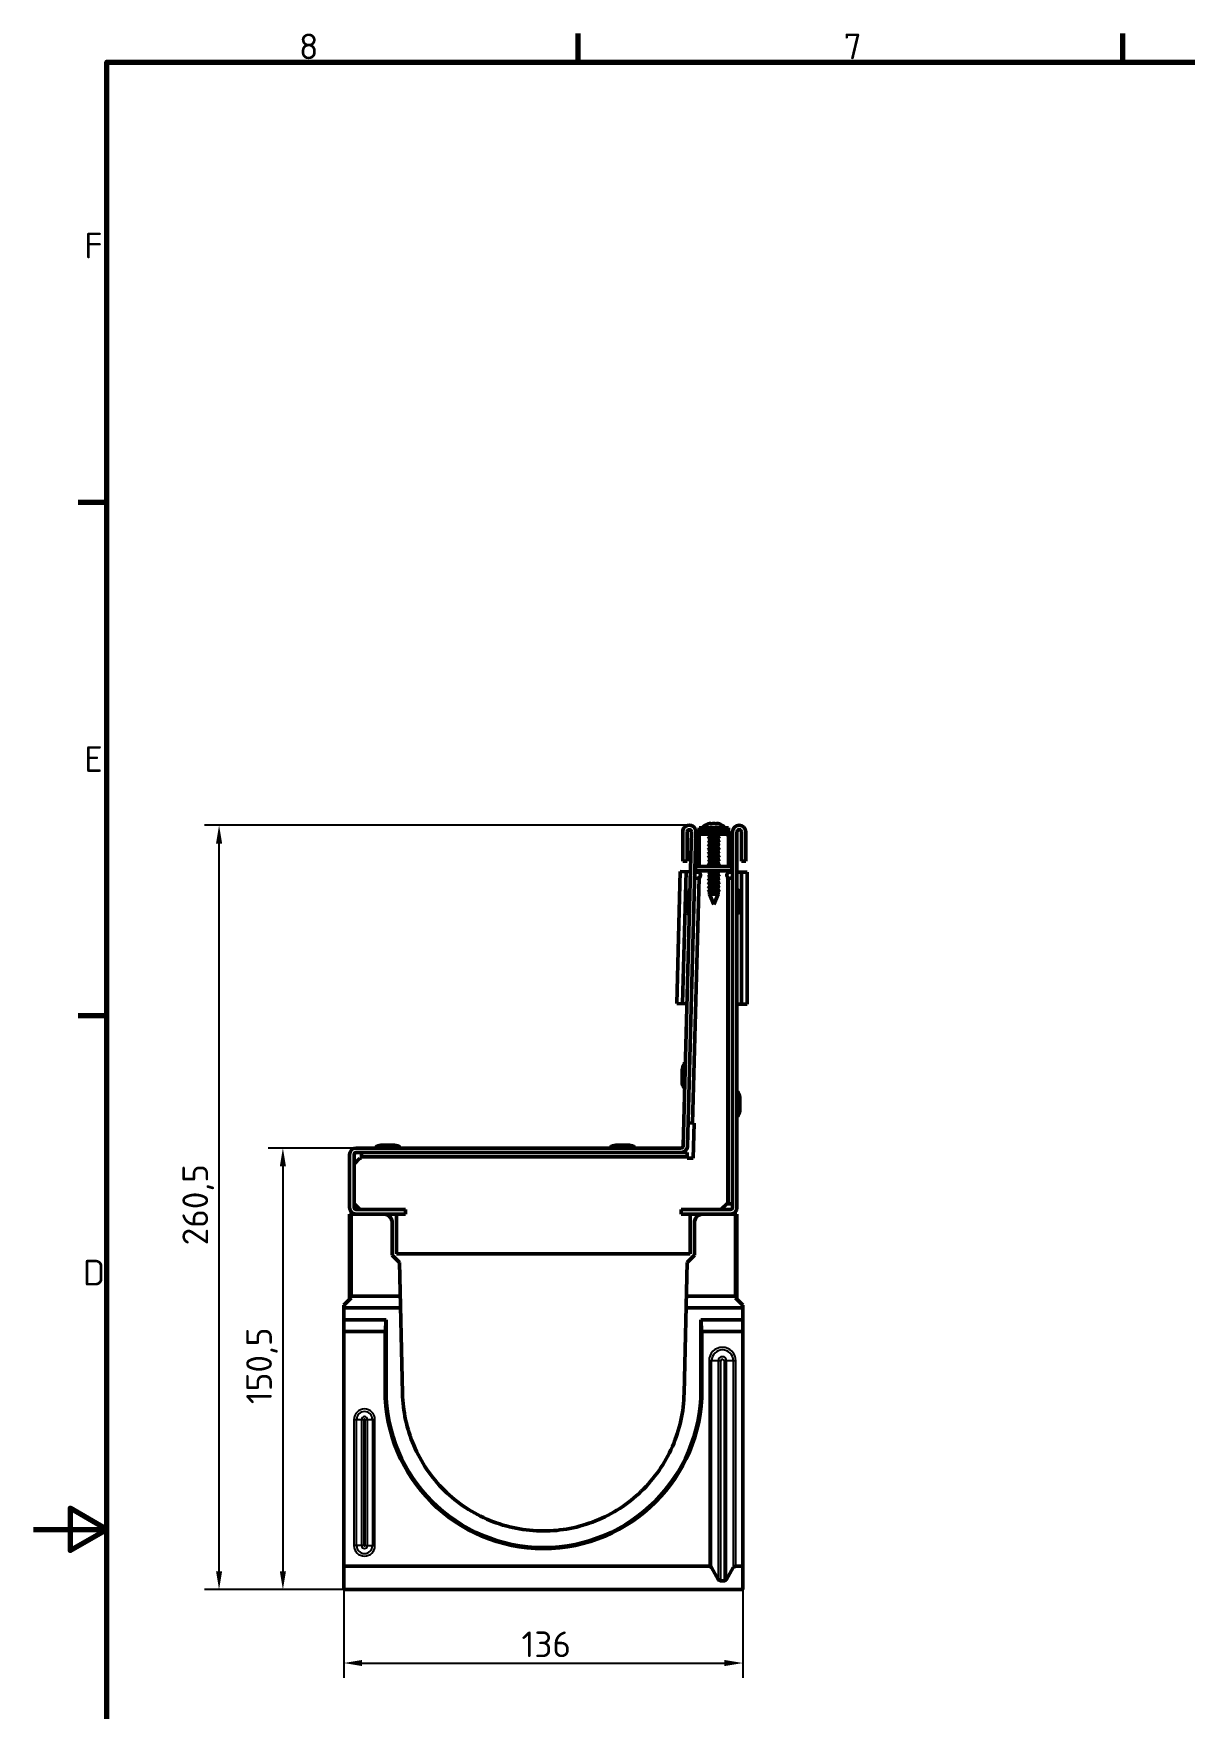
# Model space of a CAD drawing. Header units: millimetres. Extents: x 0 to 2181, y -65 to 1050.
# Drawn here: x 0 to 392, y 464 to 1035 of the extents above; entities that cross this region are included whole.
import ezdxf

# ---------------------------------------------------------------- set-up
doc = ezdxf.new("R2010")
doc.units = ezdxf.units.MM
doc.header["$LTSCALE"] = 2.5
for name, color, linetype, lineweight in [('Bemaßung (ISO)', 7, 'Continuous', 25), ('Rahmen (ISO)', 7, 'Continuous', 70), ('Sichtbar (ISO)', 7, 'Continuous', 50), ('Sichtbar schmal (ISO)', 7, 'Continuous', 25)]:
    doc.layers.add(name, color=color, linetype=linetype, lineweight=lineweight)
doc.styles.add('Notiztext (DIN)', font='isocpeur.ttf')
doc.styles.add('TXT 3_5', font='isocpeur.ttf')
doc.dimstyles.new('Anrin Standard (DIN)', dxfattribs={"dimscale": 2.5, "dimtxt": 3.5, "dimasz": 2.5, "dimexe": 2, "dimexo": 0, "dimgap": 0.8, "dimtad": 1, "dimtxsty": 'TXT 3_5', "dimcen": 0.09, "dimdle": 10, "dimclrd": 256, "dimclre": 256, "dimclrt": 256, "dimadec": 0, "dimazin": 2, "dimtfac": 0.714286, "dimtmove": 0, "dimatfit": 3, "dimfxl": 1, "dimtolj": 1, "dimlwd": -1, "dimlwe": -1, "dimarcsym": 0})

# ---------------------------------------------------------------- blocks, each defined once
blk = doc.blocks.new('Ränder Standardrahmen')
at = {"layer": 'Rahmen (ISO)'}
for p, q in [((74.25, 410), (74.25, 413.9)), ((148.5, 410), (148.5, 413.9)), ((10, 350), (6.1, 350)), ((10, 280), (6.1, 280))]:
    blk.add_line(p, q, dxfattribs=at)
at = {"layer": 'Rahmen (ISO)', "flags": 128}
for points in [[(10, 10), (10, 410), (584, 410), (584, 10), (10, 10)], [(0, 210), (10, 210), (5, 212.89), (5, 207.11), (10, 210)]]:
    blk.add_lwpolyline(points, dxfattribs=at)
at = {"layer": 'Rahmen (ISO)', "color": 179, "char_height": 3.5, "attachment_point": 7, "style": 'Notiztext (DIN)'}
for s, insert in [('8', (36.2, 410.4)), ('7', (110.45, 410.4)), ('F', (6.93, 383.25)), ('E', (6.93, 313.25)), ('D', (6.75, 243.25))]:
    blk.add_mtext(s, dxfattribs=dict(at, insert=insert))
blk = doc.blocks.new('*D6')
at = {"layer": 'Bemaßung (ISO)', "transparency": 16777216}
for p, q in [((110, 654.95), (80, 654.95)), ((85, 648.7), (85, 510.7)), ((105.75, 504.45), (80, 504.45))]:
    blk.add_line(p, q, dxfattribs=at)
for points in [[(83.96, 648.7), (86.04, 648.7), (85, 654.95)], [(83.96, 510.7), (86.04, 510.7), (85, 504.45)]]:
    blk.add_solid(points, dxfattribs=at)
at = {"layer": 'Defpoints', "color": 0, "transparency": 16777216}
for p in [(110, 654.95), (85, 504.45), (105.75, 504.45)]:
    blk.add_point(p, dxfattribs=at)
at = {"layer": 'Bemaßung (ISO)', "transparency": 16777216, "insert": (72.5, 567.67), "char_height": 8.75, "attachment_point": 1, "rotation": 90, "style": 'TXT 3_5'}
blk.add_mtext('\\A1;150,5', dxfattribs=at)
blk = doc.blocks.new('*D7')
at = {"layer": 'Bemaßung (ISO)', "transparency": 16777216}
for p, q in [((223.53, 764.95), (58.25, 764.95)), ((63.25, 510.7), (63.25, 758.7)), ((105.75, 504.45), (58.25, 504.45))]:
    blk.add_line(p, q, dxfattribs=at)
for points in [[(62.21, 758.7), (64.29, 758.7), (63.25, 764.95)], [(62.21, 510.7), (64.29, 510.7), (63.25, 504.45)]]:
    blk.add_solid(points, dxfattribs=at)
at = {"layer": 'Defpoints', "color": 0, "transparency": 16777216}
for p in [(63.25, 764.95), (223.53, 764.95), (105.75, 504.45)]:
    blk.add_point(p, dxfattribs=at)
at = {"layer": 'Bemaßung (ISO)', "transparency": 16777216, "insert": (50.75, 621.79), "char_height": 8.75, "attachment_point": 1, "rotation": 90, "style": 'TXT 3_5'}
blk.add_mtext('\\A1;260,5', dxfattribs=at)
blk = doc.blocks.new('*D8')
at = {"layer": 'Bemaßung (ISO)', "transparency": 16777216}
for p, q in [((105.75, 504.45), (105.75, 474.45)), ((241.75, 504.45), (241.75, 474.45)), ((112, 479.45), (235.5, 479.45))]:
    blk.add_line(p, q, dxfattribs=at)
for points in [[(112, 480.49), (112, 478.41), (105.75, 479.45)], [(235.5, 480.49), (235.5, 478.41), (241.75, 479.45)]]:
    blk.add_solid(points, dxfattribs=at)
at = {"layer": 'Defpoints', "color": 0, "transparency": 16777216}
for p in [(105.75, 504.45), (241.75, 504.45), (241.75, 479.45)]:
    blk.add_point(p, dxfattribs=at)
at = {"layer": 'Bemaßung (ISO)', "transparency": 16777216, "insert": (166.31, 490.2), "char_height": 8.75, "attachment_point": 1, "style": 'TXT 3_5'}
blk.add_mtext('\\A1;136', dxfattribs=at)

msp = doc.modelspace()

# ---------------------------------------------------------------- linework, layer by layer
at = {"layer": 'Sichtbar (ISO)'}
for p, q in [((230.769, 765.396), (230.769, 765.519)), ((232.929, 765.396), (232.929, 765.519)), ((221.252, 752.701), (221.252, 762.701)), ((221.45, 655.681), (224.252, 762.681)), ((222.752, 762.701), (222.752, 752.701)), ((225.751, 762.642), (222.949, 655.642)), ((225.849, 760.951), (225.849, 750.951)), ((226.849, 764.051), (236.849, 764.051)), ((226.849, 764.051), (226.849, 762.951)), ((226.849, 762.951), (236.849, 762.951)), ((226.849, 750.951), (226.849, 760.951)), ((235.849, 761.951), (227.849, 761.951)), ((230.389, 761.395), (229.945, 761.224)), ((229.945, 761.224), (233.752, 760.377)), ((230.353, 760.801), (229.945, 761.224)), ((230.389, 760.095), (229.945, 759.924)), ((229.945, 759.924), (233.752, 759.077)), ((230.353, 759.501), (229.945, 759.924)), ((230.353, 760.801), (231.813, 760.476)), ((230.353, 759.501), (231.813, 759.176)), ((230.389, 761.951), (230.389, 761.395)), ((230.389, 760.793), (230.389, 760.095)), ((230.389, 759.493), (230.389, 758.795)), ((231.027, 761.951), (231.813, 761.776)), ((231.884, 761.126), (233.344, 760.801)), ((231.884, 759.826), (233.344, 759.501)), ((232.523, 761.951), (233.752, 761.677)), ((233.309, 761.507), (233.752, 761.677)), ((233.309, 761.507), (233.309, 760.809)), ((233.309, 760.207), (233.752, 760.377)), ((233.309, 760.207), (233.309, 759.509)), ((233.344, 760.801), (233.752, 760.377)), ((233.344, 759.501), (233.752, 759.077)), ((233.489, 761.951), (233.752, 761.677)), ((236.849, 764.051), (236.849, 762.951)), ((236.849, 750.951), (236.849, 760.951)), ((237.849, 750.951), (237.849, 760.951)), ((238.252, 634.701), (238.252, 762.701)), ((239.752, 762.701), (239.752, 634.701)), ((241.252, 752.701), (241.252, 762.701)), ((242.752, 762.701), (242.752, 752.701)), ((230.389, 758.795), (229.945, 758.624)), ((229.945, 758.624), (233.752, 757.777)), ((230.353, 758.201), (229.945, 758.624)), ((230.389, 757.495), (229.945, 757.324)), ((229.945, 757.324), (233.752, 756.477)), ((230.353, 756.901), (229.945, 757.324)), ((230.389, 756.195), (229.945, 756.024)), ((229.945, 756.024), (233.752, 755.177)), ((230.353, 755.601), (229.945, 756.024)), ((230.389, 754.895), (229.945, 754.724)), ((229.945, 754.724), (233.752, 753.877)), ((230.353, 754.301), (229.945, 754.724)), ((230.389, 753.595), (229.945, 753.424)), ((230.353, 758.201), (231.813, 757.876)), ((230.353, 756.901), (231.813, 756.576)), ((230.353, 755.601), (231.813, 755.276)), ((230.353, 754.301), (231.813, 753.976)), ((230.389, 758.193), (230.389, 757.495)), ((230.389, 756.893), (230.389, 756.195)), ((230.389, 755.593), (230.389, 754.895)), ((230.389, 754.293), (230.389, 753.595)), ((231.884, 758.526), (233.344, 758.201)), ((231.884, 757.226), (233.344, 756.901)), ((231.884, 755.926), (233.344, 755.601)), ((231.884, 754.626), (233.344, 754.301)), ((233.309, 758.907), (233.752, 759.077)), ((233.309, 758.907), (233.309, 758.209)), ((233.309, 757.607), (233.752, 757.777)), ((233.309, 757.607), (233.309, 756.909)), ((233.309, 756.307), (233.752, 756.477)), ((233.309, 756.307), (233.309, 755.609)), ((233.309, 755.007), (233.752, 755.177)), ((233.309, 755.007), (233.309, 754.309)), ((233.309, 753.707), (233.752, 753.877)), ((233.309, 753.707), (233.309, 753.009)), ((233.344, 758.201), (233.752, 757.777)), ((233.344, 756.901), (233.752, 756.477)), ((233.344, 755.601), (233.752, 755.177)), ((233.344, 754.301), (233.752, 753.877)), ((220.45, 749.223), (219.272, 704.238)), ((220.45, 749.223), (223.897, 749.133)), ((222.398, 749.172), (221.22, 704.187)), ((222.752, 752.701), (221.252, 752.701)), ((225.593, 748.951), (225.645, 750.951)), ((226.367, 748.951), (225.593, 748.951)), ((238.052, 749.451), (225.606, 749.451)), ((238.052, 750.951), (225.645, 750.951)), ((227.366, 747.918), (227.367, 747.925)), ((229.945, 753.424), (233.752, 752.577)), ((230.353, 753.001), (229.945, 753.424)), ((230.389, 752.295), (229.945, 752.124)), ((229.945, 752.124), (233.752, 751.277)), ((230.353, 751.701), (229.945, 752.124)), ((230.389, 748.395), (229.945, 748.224)), ((229.945, 748.224), (233.752, 747.377)), ((230.353, 747.801), (229.945, 748.224)), ((230.353, 749.101), (230.016, 749.451)), ((230.389, 750.995), (230.274, 750.951)), ((230.276, 749.451), (233.752, 748.677)), ((230.353, 753.001), (231.813, 752.676)), ((230.353, 751.701), (231.813, 751.376)), ((230.353, 749.101), (231.813, 748.776)), ((230.353, 747.801), (231.813, 747.476)), ((230.389, 752.993), (230.389, 752.295)), ((230.389, 751.693), (230.389, 750.995)), ((230.389, 749.093), (230.389, 748.395)), ((230.389, 747.793), (230.389, 747.095)), ((231.884, 753.326), (233.344, 753.001)), ((231.884, 752.026), (233.344, 751.701)), ((231.884, 749.426), (233.344, 749.101)), ((231.884, 748.126), (233.344, 747.801)), ((233.309, 752.407), (233.752, 752.577)), ((233.309, 752.407), (233.309, 751.709)), ((233.309, 751.107), (233.752, 751.277)), ((233.309, 751.107), (233.309, 750.951)), ((233.309, 749.451), (233.309, 749.109)), ((233.309, 748.507), (233.752, 748.677)), ((233.309, 748.507), (233.309, 747.809)), ((233.344, 753.001), (233.752, 752.577)), ((233.344, 751.701), (233.752, 751.277)), ((233.344, 749.101), (233.752, 748.677)), ((233.344, 747.801), (233.752, 747.377)), ((238.052, 748.951), (237.252, 748.951)), ((238.052, 748.951), (238.052, 750.951)), ((243.2, 748.951), (239.752, 748.951)), ((242.752, 752.701), (241.252, 752.701)), ((241.252, 748.951), (241.252, 703.951)), ((243.2, 748.951), (243.2, 703.951)), ((223.43, 742.696), (223.728, 742.688)), ((224.655, 663.46), (226.844, 747.065)), ((226.341, 746.944), (225.341, 746.97)), ((230.389, 747.095), (229.945, 746.924)), ((229.945, 746.924), (233.752, 746.077)), ((230.353, 746.501), (229.945, 746.924)), ((230.389, 745.795), (229.945, 745.624)), ((229.945, 745.624), (233.752, 744.777)), ((230.353, 745.201), (229.945, 745.624)), ((230.389, 744.495), (229.945, 744.324)), ((229.945, 744.324), (233.752, 743.477)), ((230.353, 743.901), (229.945, 744.324)), ((230.389, 743.195), (229.945, 743.024)), ((229.945, 743.024), (233.752, 742.177)), ((230.353, 742.601), (229.945, 743.024)), ((230.353, 746.501), (231.813, 746.176)), ((230.353, 745.201), (231.813, 744.876)), ((230.353, 743.901), (231.813, 743.576)), ((230.353, 742.601), (231.813, 742.276)), ((230.389, 746.493), (230.389, 745.795)), ((230.389, 745.193), (230.389, 744.495)), ((230.389, 743.893), (230.389, 743.195)), ((230.389, 742.593), (230.389, 741.451)), ((231.884, 746.826), (233.344, 746.501)), ((231.884, 745.526), (233.344, 745.201)), ((231.884, 744.226), (233.344, 743.901)), ((231.884, 742.926), (233.344, 742.601)), ((233.309, 747.207), (233.752, 747.377)), ((233.309, 747.207), (233.309, 746.509)), ((233.309, 745.907), (233.752, 746.077)), ((233.309, 745.907), (233.309, 745.209)), ((233.309, 744.607), (233.752, 744.777)), ((233.309, 744.607), (233.309, 743.909)), ((233.309, 743.307), (233.752, 743.477)), ((233.309, 743.307), (233.309, 742.609)), ((233.309, 742.007), (233.752, 742.177)), ((233.344, 746.501), (233.752, 746.077)), ((233.344, 745.201), (233.752, 744.777)), ((233.344, 743.901), (233.752, 743.477)), ((233.344, 742.601), (233.752, 742.177)), ((236.752, 635.951), (236.752, 747.085)), ((238.252, 746.951), (237.252, 746.951)), ((239.752, 742.951), (240.051, 742.951)), ((222.577, 736.916), (222.671, 740.515)), ((230.389, 741.451), (233.309, 741.451)), ((231.849, 737.951), (230.389, 741.451)), ((231.849, 737.951), (233.309, 741.451)), ((233.309, 742.007), (233.309, 741.451)), ((240.752, 737.151), (240.752, 740.751)), ((223.22, 734.698), (223.519, 734.691)), ((239.752, 734.951), (240.051, 734.951)), ((219.272, 704.238), (222.719, 704.148)), ((239.752, 703.951), (243.2, 703.951)), ((221.032, 677.936), (221.127, 681.535)), ((221.885, 683.716), (222.184, 683.708)), ((221.676, 675.719), (221.974, 675.711)), ((239.752, 673.951), (240.051, 673.951)), ((240.752, 668.151), (240.752, 671.751)), ((225.155, 663.447), (223.155, 663.499)), ((224.84, 651.451), (225.155, 663.447)), ((239.752, 665.951), (240.051, 665.951)), ((107.752, 634.701), (107.752, 652.701)), ((109.252, 652.701), (109.252, 634.701)), ((109.252, 649.451), (111.252, 651.451)), ((110.002, 654.951), (220.7, 654.951)), ((222.752, 653.451), (110.002, 653.451)), ((111.252, 651.451), (111.752, 651.451)), ((111.752, 653.451), (111.752, 651.451)), ((222.752, 651.951), (111.752, 651.951)), ((116.752, 654.951), (116.752, 655.25)), ((122.552, 655.951), (118.952, 655.951)), ((124.752, 654.951), (124.752, 655.25)), ((196.752, 654.951), (196.752, 655.25)), ((202.552, 655.951), (198.952, 655.951)), ((204.752, 654.951), (204.752, 655.25)), ((222.752, 651.451), (222.752, 653.451)), ((222.752, 651.451), (224.84, 651.451)), ((111.252, 633.951), (109.252, 635.951)), ((110.002, 633.951), (126.752, 633.951)), ((126.752, 633.951), (126.752, 632.451)), ((220.752, 633.951), (237.502, 633.951)), ((220.752, 632.451), (220.752, 633.951)), ((236.252, 635.951), (234.252, 633.951)), ((236.252, 635.951), (238.252, 635.951)), ((126.752, 632.451), (107.752, 632.451)), ((107.752, 632.451), (107.752, 603.451)), ((108.252, 603.951), (108.252, 632.451)), ((122.252, 618.451), (122.252, 629.451)), ((123.752, 618.951), (123.752, 632.451)), ((239.752, 632.451), (220.752, 632.451)), ((223.752, 632.451), (223.752, 618.951)), ((225.252, 629.451), (225.252, 618.451)), ((239.252, 632.451), (239.252, 603.951)), ((239.752, 603.451), (239.752, 632.451)), ((124.752, 615.951), (122.252, 618.451)), ((223.752, 618.951), (123.752, 618.951)), ((225.252, 618.451), (222.752, 615.951)), ((124.752, 615.951), (125.764, 571.361)), ((221.74, 571.361), (222.752, 615.951)), ((105.752, 601.451), (108.252, 603.951)), ((105.752, 601.451), (105.752, 504.451)), ((125.104, 600.451), (105.752, 600.451)), ((108.252, 604.451), (125.013, 604.451)), ((241.752, 600.451), (222.4, 600.451)), ((222.491, 604.451), (239.252, 604.451)), ((239.252, 603.951), (241.752, 601.451)), ((241.752, 504.451), (241.752, 601.451)), ((105.752, 596.451), (120.154, 596.451)), ((120.154, 596.451), (119.804, 592.451)), ((120.154, 596.451), (120.154, 572.451)), ((227.454, 572.451), (227.454, 596.451)), ((227.454, 596.451), (241.752, 596.451)), ((227.804, 592.451), (227.454, 596.451)), ((119.804, 592.451), (105.752, 592.451)), ((119.804, 572.451), (119.804, 592.451)), ((227.804, 592.451), (227.804, 572.451)), ((241.752, 592.451), (227.804, 592.451)), ((230.226, 512.451), (105.752, 512.451)), ((233.402, 507.951), (231.092, 511.951)), ((238.515, 511.951), (236.206, 507.951)), ((241.752, 512.451), (239.381, 512.451)), ((105.752, 504.451), (241.752, 504.451)), ((235.34, 507.451), (234.268, 507.451))]:
    msp.add_line(p, q, dxfattribs=at)
for centre, radius, start, end in [((223.502, 762.701), 2.25, 358.5, 180), ((231.849, 760.451), 5.3, 111.46565, 137.21531), ((231.849, 760.451), 5.3, 42.78469, 68.53435), ((240.502, 762.701), 2.25, 0, 180), ((223.502, 762.701), 0.75, 358.5, 180), ((227.849, 760.951), 2, 90, 180), ((227.849, 760.951), 1, 90, 180), ((235.849, 760.951), 2, 0, 90), ((235.849, 760.951), 1, 0, 90), ((240.502, 762.701), 0.75, 0, 180), ((226.367, 747.951), 1, 358.5, 90), ((226.367, 747.944), 1, 321.6301, 358.5), ((237.252, 747.951), 1, 90, 216.8699), ((227.669, 740.384), 5, 154.65553, 178.5), ((223.422, 742.396), 0.3, 88.5, 154.65553), ((226.367, 747.944), 1, 268.5, 298.5), ((237.252, 747.951), 1, 240, 270), ((240.051, 742.651), 0.3, 23.84447, 90), ((235.752, 740.751), 5, 0, 23.84447), ((227.575, 736.785), 5, 178.5, 202.34447), ((235.752, 737.151), 5, 336.15553, 0), ((223.228, 734.998), 0.3, 202.34447, 268.5), ((240.051, 735.251), 0.3, 270, 336.15553), ((226.125, 681.404), 5, 154.65553, 178.5), ((221.877, 683.416), 0.3, 88.5, 154.65553), ((226.031, 677.805), 5, 178.5, 202.34447), ((221.684, 676.019), 0.3, 202.34447, 268.5), ((240.051, 673.651), 0.3, 23.84447, 90), ((235.752, 671.751), 5, 0, 23.84447), ((235.752, 668.151), 5, 336.15553, 0), ((240.051, 666.251), 0.3, 270, 336.15553), ((110.002, 652.701), 2.25, 90, 180), ((110.002, 652.701), 0.75, 90, 180), ((117.052, 655.25), 0.3, 113.84447, 180), ((118.952, 650.951), 5, 90, 113.84447), ((122.552, 650.951), 5, 66.15553, 90), ((124.452, 655.25), 0.3, 0, 66.15553), ((197.052, 655.25), 0.3, 113.84447, 180), ((198.952, 650.951), 5, 90, 113.84447), ((202.552, 650.951), 5, 66.15553, 90), ((204.452, 655.25), 0.3, 0, 66.15553), ((220.7, 655.701), 0.75, 270, 358.5), ((220.7, 655.701), 2.25, 270, 358.5), ((110.002, 634.701), 2.25, 180, 270), ((110.002, 634.701), 0.75, 180, 270), ((237.502, 634.701), 0.75, 270, 0), ((237.502, 634.701), 2.25, 270, 0), ((119.252, 629.451), 3, 0, 90), ((228.252, 629.451), 3, 90, 180), ((173.804, 572.451), 54, 180, 0), ((173.804, 572.451), 53.65, 180, 0), ((230.226, 511.451), 1, 30, 90), ((239.381, 511.451), 1, 90, 150), ((234.268, 508.451), 1, 210, 270), ((235.34, 508.451), 1, 270, 330)]:
    msp.add_arc(centre, radius, start, end, dxfattribs=at)
for points, knots in [([(230.136, 765.458), (230.108, 765.448), (230.081, 765.44), (230.025, 765.421), (229.994, 765.411), (229.946, 765.395), (229.929, 765.39), (229.913, 765.384), (229.909, 765.383), (229.909, 765.383)], [-0.078250863, -0.078250863, -0.078250863, -0.078250863, -0.069556054, -0.069556054, -0.058040716, -0.058040716, -0.046525378, -0.046525378, -0.039035006, -0.039035006, -0.039035006, -0.039035006]), ([(230.738, 765.458), (230.766, 765.49), (230.776, 765.519), (230.749, 765.558), (230.712, 765.568), (230.605, 765.569), (230.529, 765.56), (230.35, 765.522), (230.247, 765.494), (230.144, 765.46), (230.14, 765.459), (230.136, 765.458)], [0.26898925, 0.26898925, 0.26898925, 0.26898925, 0.3015179, 0.3015179, 0.33404654, 0.33404654, 0.36652884, 0.36652884, 0.39901114, 0.39901114, 0.40027528, 0.40027528, 0.40027528, 0.40027528]), ([(231.246, 765.458), (231.226, 765.448), (231.202, 765.44), (231.145, 765.421), (231.107, 765.411), (231.028, 765.395), (230.987, 765.39), (230.914, 765.383), (230.877, 765.382), (230.813, 765.386), (230.787, 765.39), (230.749, 765.403), (230.735, 765.412), (230.725, 765.433), (230.728, 765.446), (230.738, 765.458)], [-0.078250408, -0.078250408, -0.078250408, -0.078250408, -0.069555599, -0.069555599, -0.058040261, -0.058040261, -0.046524923, -0.046524923, -0.035183882, -0.035183882, -0.02384284, -0.02384284, -0.01192142, -0.01192142, 0, 0, 0, 0]), ([(232.451, 765.458), (232.379, 765.49), (232.285, 765.519), (232.077, 765.558), (231.963, 765.568), (231.746, 765.569), (231.632, 765.56), (231.423, 765.522), (231.328, 765.494), (231.252, 765.46), (231.249, 765.459), (231.246, 765.458)], [0.26898925, 0.26898925, 0.26898925, 0.26898925, 0.3015179, 0.3015179, 0.33404654, 0.33404654, 0.36652884, 0.36652884, 0.39901114, 0.39901114, 0.40027528, 0.40027528, 0.40027528, 0.40027528]), ([(232.959, 765.458), (232.967, 765.448), (232.97, 765.44), (232.969, 765.421), (232.962, 765.411), (232.93, 765.395), (232.907, 765.39), (232.853, 765.383), (232.819, 765.382), (232.745, 765.386), (232.705, 765.39), (232.628, 765.403), (232.587, 765.412), (232.512, 765.433), (232.478, 765.446), (232.451, 765.458)], [-0.078250408, -0.078250408, -0.078250408, -0.078250408, -0.069555599, -0.069555599, -0.058040261, -0.058040261, -0.046524923, -0.046524923, -0.035183882, -0.035183882, -0.02384284, -0.02384284, -0.01192142, -0.01192142, 0, 0, 0, 0]), ([(233.562, 765.458), (233.461, 765.49), (233.358, 765.519), (233.177, 765.558), (233.1, 765.568), (232.99, 765.569), (232.951, 765.56), (232.921, 765.522), (232.93, 765.494), (232.957, 765.46), (232.958, 765.459), (232.959, 765.458)], [0.26898925, 0.26898925, 0.26898925, 0.26898925, 0.3015179, 0.3015179, 0.33404654, 0.33404654, 0.36652884, 0.36652884, 0.39901114, 0.39901114, 0.40027528, 0.40027528, 0.40027528, 0.40027528]), ([(233.788, 765.383), (233.788, 765.383), (233.787, 765.383), (233.78, 765.386), (233.766, 765.39), (233.728, 765.403), (233.701, 765.412), (233.636, 765.433), (233.598, 765.446), (233.562, 765.458)], [-0.039039648, -0.039039648, -0.039039648, -0.039039648, -0.035183882, -0.035183882, -0.02384284, -0.02384284, -0.01192142, -0.01192142, 0, 0, 0, 0]), ([(230.389, 761.395), (230.389, 761.395), (230.398, 761.393), (230.439, 761.386), (230.471, 761.381), (230.552, 761.366), (230.603, 761.358), (230.721, 761.337), (230.787, 761.325), (230.995, 761.289), (231.166, 761.258), (231.524, 761.193), (231.71, 761.159), (231.884, 761.126)], [8.8795051, 8.8795051, 8.8795051, 8.8795051, 9.1698971, 9.1698971, 9.4602891, 9.4602891, 9.7506811, 9.7506811, 10.0410731, 10.0410731, 10.6054494, 10.6054494, 11.1341963, 11.1341963, 11.1341963, 11.1341963]), ([(230.389, 760.095), (230.389, 760.095), (230.398, 760.093), (230.439, 760.086), (230.471, 760.081), (230.552, 760.066), (230.603, 760.058), (230.721, 760.037), (230.787, 760.025), (230.995, 759.989), (231.166, 759.958), (231.524, 759.893), (231.71, 759.859), (231.884, 759.826)], [8.8795051, 8.8795051, 8.8795051, 8.8795051, 9.1698971, 9.1698971, 9.4602891, 9.4602891, 9.7506811, 9.7506811, 10.0410731, 10.0410731, 10.6054494, 10.6054494, 11.1341963, 11.1341963, 11.1341963, 11.1341963]), ([(233.309, 761.507), (233.309, 761.507), (233.299, 761.508), (233.258, 761.515), (233.227, 761.521), (233.145, 761.535), (233.094, 761.544), (232.977, 761.564), (232.91, 761.576), (232.703, 761.613), (232.532, 761.643), (232.173, 761.708), (231.988, 761.743), (231.813, 761.776)], [4.4397526, 4.4397526, 4.4397526, 4.4397526, 4.7301445, 4.7301445, 5.0205365, 5.0205365, 5.3109285, 5.3109285, 5.6013205, 5.6013205, 6.1656969, 6.1656969, 6.6944437, 6.6944437, 6.6944437, 6.6944437]), ([(233.309, 760.207), (233.309, 760.207), (233.299, 760.208), (233.258, 760.215), (233.227, 760.221), (233.145, 760.235), (233.094, 760.244), (232.977, 760.264), (232.91, 760.276), (232.703, 760.313), (232.532, 760.343), (232.173, 760.408), (231.988, 760.443), (231.813, 760.476)], [4.4397526, 4.4397526, 4.4397526, 4.4397526, 4.7301445, 4.7301445, 5.0205365, 5.0205365, 5.3109285, 5.3109285, 5.6013205, 5.6013205, 6.1656969, 6.1656969, 6.6944437, 6.6944437, 6.6944437, 6.6944437]), ([(230.389, 758.795), (230.389, 758.795), (230.398, 758.793), (230.439, 758.786), (230.471, 758.781), (230.552, 758.766), (230.603, 758.758), (230.721, 758.737), (230.787, 758.725), (230.995, 758.689), (231.166, 758.658), (231.524, 758.593), (231.71, 758.559), (231.884, 758.526)], [8.8795051, 8.8795051, 8.8795051, 8.8795051, 9.1698971, 9.1698971, 9.4602891, 9.4602891, 9.7506811, 9.7506811, 10.0410731, 10.0410731, 10.6054494, 10.6054494, 11.1341963, 11.1341963, 11.1341963, 11.1341963]), ([(230.389, 757.495), (230.389, 757.495), (230.398, 757.493), (230.439, 757.486), (230.471, 757.481), (230.552, 757.466), (230.603, 757.458), (230.721, 757.437), (230.787, 757.425), (230.995, 757.389), (231.166, 757.358), (231.524, 757.293), (231.71, 757.259), (231.884, 757.226)], [8.8795051, 8.8795051, 8.8795051, 8.8795051, 9.1698971, 9.1698971, 9.4602891, 9.4602891, 9.7506811, 9.7506811, 10.0410731, 10.0410731, 10.6054494, 10.6054494, 11.1341963, 11.1341963, 11.1341963, 11.1341963]), ([(230.389, 756.195), (230.389, 756.195), (230.398, 756.193), (230.439, 756.186), (230.471, 756.181), (230.552, 756.166), (230.603, 756.158), (230.721, 756.137), (230.787, 756.125), (230.995, 756.089), (231.166, 756.058), (231.524, 755.993), (231.71, 755.959), (231.884, 755.926)], [8.8795051, 8.8795051, 8.8795051, 8.8795051, 9.1698971, 9.1698971, 9.4602891, 9.4602891, 9.7506811, 9.7506811, 10.0410731, 10.0410731, 10.6054494, 10.6054494, 11.1341963, 11.1341963, 11.1341963, 11.1341963]), ([(230.389, 754.895), (230.389, 754.895), (230.398, 754.893), (230.439, 754.886), (230.471, 754.881), (230.552, 754.866), (230.603, 754.858), (230.721, 754.837), (230.787, 754.825), (230.995, 754.789), (231.166, 754.758), (231.524, 754.693), (231.71, 754.659), (231.884, 754.626)], [8.8795051, 8.8795051, 8.8795051, 8.8795051, 9.1698971, 9.1698971, 9.4602891, 9.4602891, 9.7506811, 9.7506811, 10.0410731, 10.0410731, 10.6054494, 10.6054494, 11.1341963, 11.1341963, 11.1341963, 11.1341963]), ([(230.389, 753.595), (230.389, 753.595), (230.398, 753.593), (230.439, 753.586), (230.471, 753.581), (230.552, 753.566), (230.603, 753.558), (230.721, 753.537), (230.787, 753.525), (230.995, 753.489), (231.166, 753.458), (231.524, 753.393), (231.71, 753.359), (231.884, 753.326)], [8.8795051, 8.8795051, 8.8795051, 8.8795051, 9.1698971, 9.1698971, 9.4602891, 9.4602891, 9.7506811, 9.7506811, 10.0410731, 10.0410731, 10.6054494, 10.6054494, 11.1341963, 11.1341963, 11.1341963, 11.1341963]), ([(233.309, 758.907), (233.309, 758.907), (233.299, 758.908), (233.258, 758.915), (233.227, 758.921), (233.145, 758.935), (233.094, 758.944), (232.977, 758.964), (232.91, 758.976), (232.703, 759.013), (232.532, 759.043), (232.173, 759.108), (231.988, 759.143), (231.813, 759.176)], [4.4397526, 4.4397526, 4.4397526, 4.4397526, 4.7301445, 4.7301445, 5.0205365, 5.0205365, 5.3109285, 5.3109285, 5.6013205, 5.6013205, 6.1656969, 6.1656969, 6.6944437, 6.6944437, 6.6944437, 6.6944437]), ([(233.309, 757.607), (233.309, 757.607), (233.299, 757.608), (233.258, 757.615), (233.227, 757.621), (233.145, 757.635), (233.094, 757.644), (232.977, 757.664), (232.91, 757.676), (232.703, 757.713), (232.532, 757.743), (232.173, 757.808), (231.988, 757.843), (231.813, 757.876)], [4.4397526, 4.4397526, 4.4397526, 4.4397526, 4.7301445, 4.7301445, 5.0205365, 5.0205365, 5.3109285, 5.3109285, 5.6013205, 5.6013205, 6.1656969, 6.1656969, 6.6944437, 6.6944437, 6.6944437, 6.6944437]), ([(233.309, 756.307), (233.309, 756.307), (233.299, 756.308), (233.258, 756.315), (233.227, 756.321), (233.145, 756.335), (233.094, 756.344), (232.977, 756.364), (232.91, 756.376), (232.703, 756.413), (232.532, 756.443), (232.173, 756.508), (231.988, 756.543), (231.813, 756.576)], [4.4397526, 4.4397526, 4.4397526, 4.4397526, 4.7301445, 4.7301445, 5.0205365, 5.0205365, 5.3109285, 5.3109285, 5.6013205, 5.6013205, 6.1656969, 6.1656969, 6.6944437, 6.6944437, 6.6944437, 6.6944437]), ([(233.309, 755.007), (233.309, 755.007), (233.299, 755.008), (233.258, 755.015), (233.227, 755.021), (233.145, 755.035), (233.094, 755.044), (232.977, 755.064), (232.91, 755.076), (232.703, 755.113), (232.532, 755.143), (232.173, 755.208), (231.988, 755.243), (231.813, 755.276)], [4.4397526, 4.4397526, 4.4397526, 4.4397526, 4.7301445, 4.7301445, 5.0205365, 5.0205365, 5.3109285, 5.3109285, 5.6013205, 5.6013205, 6.1656969, 6.1656969, 6.6944437, 6.6944437, 6.6944437, 6.6944437]), ([(233.309, 753.707), (233.309, 753.707), (233.299, 753.708), (233.258, 753.715), (233.227, 753.721), (233.145, 753.735), (233.094, 753.744), (232.977, 753.764), (232.91, 753.776), (232.703, 753.813), (232.532, 753.843), (232.173, 753.908), (231.988, 753.943), (231.813, 753.976)], [4.4397526, 4.4397526, 4.4397526, 4.4397526, 4.7301445, 4.7301445, 5.0205365, 5.0205365, 5.3109285, 5.3109285, 5.6013205, 5.6013205, 6.1656969, 6.1656969, 6.6944437, 6.6944437, 6.6944437, 6.6944437]), ([(230.389, 752.295), (230.389, 752.295), (230.398, 752.293), (230.439, 752.286), (230.471, 752.281), (230.552, 752.266), (230.603, 752.258), (230.721, 752.237), (230.787, 752.225), (230.995, 752.189), (231.166, 752.158), (231.524, 752.093), (231.71, 752.059), (231.884, 752.026)], [8.8795051, 8.8795051, 8.8795051, 8.8795051, 9.1698971, 9.1698971, 9.4602891, 9.4602891, 9.7506811, 9.7506811, 10.0410731, 10.0410731, 10.6054494, 10.6054494, 11.1341963, 11.1341963, 11.1341963, 11.1341963]), ([(230.389, 750.995), (230.389, 750.995), (230.398, 750.993), (230.439, 750.986), (230.471, 750.981), (230.548, 750.967), (230.592, 750.96), (230.642, 750.951)], [8.87950513, 8.87950513, 8.87950513, 8.87950513, 9.16989711, 9.16989711, 9.4602891, 9.4602891, 9.71764038, 9.71764038, 9.71764038, 9.71764038]), ([(230.389, 748.395), (230.389, 748.395), (230.398, 748.393), (230.439, 748.386), (230.471, 748.381), (230.552, 748.366), (230.603, 748.358), (230.721, 748.337), (230.787, 748.325), (230.995, 748.289), (231.166, 748.258), (231.524, 748.193), (231.71, 748.159), (231.884, 748.126)], [8.8795051, 8.8795051, 8.8795051, 8.8795051, 9.1698971, 9.1698971, 9.4602891, 9.4602891, 9.7506811, 9.7506811, 10.0410731, 10.0410731, 10.6054494, 10.6054494, 11.1341963, 11.1341963, 11.1341963, 11.1341963]), ([(233.309, 752.407), (233.309, 752.407), (233.299, 752.408), (233.258, 752.415), (233.227, 752.421), (233.145, 752.435), (233.094, 752.444), (232.977, 752.464), (232.91, 752.476), (232.703, 752.513), (232.532, 752.543), (232.173, 752.608), (231.988, 752.643), (231.813, 752.676)], [4.4397526, 4.4397526, 4.4397526, 4.4397526, 4.7301445, 4.7301445, 5.0205365, 5.0205365, 5.3109285, 5.3109285, 5.6013205, 5.6013205, 6.1656969, 6.1656969, 6.6944437, 6.6944437, 6.6944437, 6.6944437]), ([(233.309, 751.107), (233.309, 751.107), (233.299, 751.108), (233.258, 751.115), (233.227, 751.121), (233.145, 751.135), (233.094, 751.144), (232.977, 751.164), (232.91, 751.176), (232.703, 751.213), (232.532, 751.243), (232.173, 751.308), (231.988, 751.343), (231.813, 751.376)], [4.4397526, 4.4397526, 4.4397526, 4.4397526, 4.7301445, 4.7301445, 5.0205365, 5.0205365, 5.3109285, 5.3109285, 5.6013205, 5.6013205, 6.1656969, 6.1656969, 6.6944437, 6.6944437, 6.6944437, 6.6944437]), ([(233.309, 748.507), (233.309, 748.507), (233.299, 748.508), (233.258, 748.515), (233.227, 748.521), (233.145, 748.535), (233.094, 748.544), (232.977, 748.564), (232.91, 748.576), (232.703, 748.613), (232.532, 748.643), (232.173, 748.708), (231.988, 748.743), (231.813, 748.776)], [4.4397526, 4.4397526, 4.4397526, 4.4397526, 4.7301445, 4.7301445, 5.0205365, 5.0205365, 5.3109285, 5.3109285, 5.6013205, 5.6013205, 6.1656969, 6.1656969, 6.6944437, 6.6944437, 6.6944437, 6.6944437]), ([(226.844, 747.065), (226.844, 747.065), (226.851, 747.069), (226.879, 747.085), (226.9, 747.097), (226.945, 747.127), (226.975, 747.149), (227.05, 747.21), (227.108, 747.269), (227.151, 747.323)], [0, 0, 0, 0, 0.010941537, 0.010941537, 0.021883075, 0.021883075, 0.032706723, 0.032706723, 0.05349522, 0.05349522, 0.05349522, 0.05349522]), ([(230.389, 747.095), (230.389, 747.095), (230.398, 747.093), (230.439, 747.086), (230.471, 747.081), (230.552, 747.066), (230.603, 747.058), (230.721, 747.037), (230.787, 747.025), (230.995, 746.989), (231.166, 746.958), (231.524, 746.893), (231.71, 746.859), (231.884, 746.826)], [8.8795051, 8.8795051, 8.8795051, 8.8795051, 9.1698971, 9.1698971, 9.4602891, 9.4602891, 9.7506811, 9.7506811, 10.0410731, 10.0410731, 10.6054494, 10.6054494, 11.1341963, 11.1341963, 11.1341963, 11.1341963]), ([(230.389, 745.795), (230.389, 745.795), (230.398, 745.793), (230.439, 745.786), (230.471, 745.781), (230.552, 745.766), (230.603, 745.758), (230.721, 745.737), (230.787, 745.725), (230.995, 745.689), (231.166, 745.658), (231.524, 745.593), (231.71, 745.559), (231.884, 745.526)], [8.8795051, 8.8795051, 8.8795051, 8.8795051, 9.1698971, 9.1698971, 9.4602891, 9.4602891, 9.7506811, 9.7506811, 10.0410731, 10.0410731, 10.6054494, 10.6054494, 11.1341963, 11.1341963, 11.1341963, 11.1341963]), ([(230.389, 744.495), (230.389, 744.495), (230.398, 744.493), (230.439, 744.486), (230.471, 744.481), (230.552, 744.466), (230.603, 744.458), (230.721, 744.437), (230.787, 744.425), (230.995, 744.389), (231.166, 744.358), (231.524, 744.293), (231.71, 744.259), (231.884, 744.226)], [8.8795051, 8.8795051, 8.8795051, 8.8795051, 9.1698971, 9.1698971, 9.4602891, 9.4602891, 9.7506811, 9.7506811, 10.0410731, 10.0410731, 10.6054494, 10.6054494, 11.1341963, 11.1341963, 11.1341963, 11.1341963]), ([(230.389, 743.195), (230.389, 743.195), (230.398, 743.193), (230.439, 743.186), (230.471, 743.181), (230.552, 743.166), (230.603, 743.158), (230.721, 743.137), (230.787, 743.125), (230.995, 743.089), (231.166, 743.058), (231.524, 742.993), (231.71, 742.959), (231.884, 742.926)], [8.8795051, 8.8795051, 8.8795051, 8.8795051, 9.1698971, 9.1698971, 9.4602891, 9.4602891, 9.7506811, 9.7506811, 10.0410731, 10.0410731, 10.6054494, 10.6054494, 11.1341963, 11.1341963, 11.1341963, 11.1341963]), ([(233.309, 747.207), (233.309, 747.207), (233.299, 747.208), (233.258, 747.215), (233.227, 747.221), (233.145, 747.235), (233.094, 747.244), (232.977, 747.264), (232.91, 747.276), (232.703, 747.313), (232.532, 747.343), (232.173, 747.408), (231.988, 747.443), (231.813, 747.476)], [4.4397526, 4.4397526, 4.4397526, 4.4397526, 4.7301445, 4.7301445, 5.0205365, 5.0205365, 5.3109285, 5.3109285, 5.6013205, 5.6013205, 6.1656969, 6.1656969, 6.6944437, 6.6944437, 6.6944437, 6.6944437]), ([(233.309, 745.907), (233.309, 745.907), (233.299, 745.908), (233.258, 745.915), (233.227, 745.921), (233.145, 745.935), (233.094, 745.944), (232.977, 745.964), (232.91, 745.976), (232.703, 746.013), (232.532, 746.043), (232.173, 746.108), (231.988, 746.143), (231.813, 746.176)], [4.4397526, 4.4397526, 4.4397526, 4.4397526, 4.7301445, 4.7301445, 5.0205365, 5.0205365, 5.3109285, 5.3109285, 5.6013205, 5.6013205, 6.1656969, 6.1656969, 6.6944437, 6.6944437, 6.6944437, 6.6944437]), ([(233.309, 744.607), (233.309, 744.607), (233.299, 744.608), (233.258, 744.615), (233.227, 744.621), (233.145, 744.635), (233.094, 744.644), (232.977, 744.664), (232.91, 744.676), (232.703, 744.713), (232.532, 744.743), (232.173, 744.808), (231.988, 744.843), (231.813, 744.876)], [4.4397526, 4.4397526, 4.4397526, 4.4397526, 4.7301445, 4.7301445, 5.0205365, 5.0205365, 5.3109285, 5.3109285, 5.6013205, 5.6013205, 6.1656969, 6.1656969, 6.6944437, 6.6944437, 6.6944437, 6.6944437]), ([(233.309, 743.307), (233.309, 743.307), (233.299, 743.308), (233.258, 743.315), (233.227, 743.321), (233.145, 743.335), (233.094, 743.344), (232.977, 743.364), (232.91, 743.376), (232.703, 743.413), (232.532, 743.443), (232.173, 743.508), (231.988, 743.543), (231.813, 743.576)], [4.4397526, 4.4397526, 4.4397526, 4.4397526, 4.7301445, 4.7301445, 5.0205365, 5.0205365, 5.3109285, 5.3109285, 5.6013205, 5.6013205, 6.1656969, 6.1656969, 6.6944437, 6.6944437, 6.6944437, 6.6944437]), ([(233.309, 742.007), (233.309, 742.007), (233.299, 742.008), (233.258, 742.015), (233.227, 742.021), (233.145, 742.035), (233.094, 742.044), (232.977, 742.064), (232.91, 742.076), (232.703, 742.113), (232.532, 742.143), (232.173, 742.208), (231.988, 742.243), (231.813, 742.276)], [4.4397526, 4.4397526, 4.4397526, 4.4397526, 4.7301445, 4.7301445, 5.0205365, 5.0205365, 5.3109285, 5.3109285, 5.6013205, 5.6013205, 6.1656969, 6.1656969, 6.6944437, 6.6944437, 6.6944437, 6.6944437]), ([(236.452, 747.351), (236.494, 747.295), (236.55, 747.235), (236.624, 747.172), (236.653, 747.15), (236.697, 747.119), (236.717, 747.106), (236.745, 747.089), (236.752, 747.085), (236.752, 747.085)], [0.410152942, 0.410152942, 0.410152942, 0.410152942, 0.430941438, 0.430941438, 0.441765087, 0.441765087, 0.452706624, 0.452706624, 0.463648162, 0.463648162, 0.463648162, 0.463648162]), ([(125.764, 571.361), (125.903, 565.267), (127.201, 559.255), (132.037, 547.896), (135.586, 542.678), (144.483, 533.897), (149.747, 530.417), (161.311, 525.672), (167.502, 524.451), (173.752, 524.451)], [-7.4539802, -7.4539802, -7.4539802, -7.4539802, -5.6252804, -5.6252804, -3.7501869, -3.7501869, -1.8750935, -1.8750935, 0, 0, 0, 0]), ([(173.752, 524.451), (179.848, 524.451), (185.888, 525.612), (197.354, 530.189), (202.651, 533.619), (211.631, 542.314), (215.23, 547.497), (220.237, 558.951), (221.598, 565.112), (221.74, 571.361)], [-7.4539802, -7.4539802, -7.4539802, -7.4539802, -5.6252804, -5.6252804, -3.7501869, -3.7501869, -1.8750935, -1.8750935, 0, 0, 0, 0])]:
    msp.add_open_spline(points, degree=3, knots=knots, dxfattribs=at)
msp.add_open_spline([(231.752, 749.451), (231.796, 749.442), (231.841, 749.434), (231.884, 749.426)], degree=3, dxfattribs=at)
at = {"layer": 'Sichtbar schmal (ISO)'}
for p, q in [((230.738, 765.412), (230.738, 765.458)), ((232.959, 765.412), (232.959, 765.458)), ((226.849, 760.951), (225.849, 760.951)), ((227.849, 762.951), (227.849, 761.951)), ((235.849, 761.951), (235.849, 762.951)), ((237.849, 760.951), (236.849, 760.951)), ((222.36, 749.173), (221.182, 704.188)), ((230.305, 749.151), (225.598, 749.151)), ((238.052, 749.151), (233.309, 749.151)), ((241.29, 748.951), (241.29, 703.951)), ((222.951, 734.884), (223.151, 742.524)), ((223.22, 734.698), (223.43, 742.696)), ((224.955, 663.452), (227.151, 747.323)), ((236.452, 635.951), (236.452, 747.351)), ((240.051, 734.951), (240.051, 742.951)), ((240.325, 735.129), (240.325, 742.772)), ((221.406, 675.905), (221.606, 683.544)), ((221.676, 675.719), (221.885, 683.716)), ((240.051, 665.951), (240.051, 673.951)), ((240.325, 666.129), (240.325, 673.772)), ((222.752, 651.651), (111.752, 651.651)), ((124.752, 655.25), (116.752, 655.25)), ((124.573, 655.524), (116.931, 655.524)), ((204.752, 655.25), (196.752, 655.25)), ((204.573, 655.524), (196.931, 655.524)), ((230.226, 582.451), (230.226, 512.451)), ((234.268, 582.451), (230.226, 582.451)), ((231.092, 511.951), (231.092, 582.451)), ((233.402, 582.451), (233.402, 507.951)), ((234.268, 507.451), (234.268, 582.451)), ((239.381, 582.451), (235.34, 582.451)), ((235.34, 582.451), (235.34, 507.451)), ((236.206, 507.951), (236.206, 582.451)), ((238.515, 582.451), (238.515, 511.951)), ((239.381, 512.451), (239.381, 582.451)), ((119.804, 572.451), (120.154, 572.451)), ((227.804, 572.451), (227.454, 572.451)), ((109.226, 562.451), (109.226, 519.451)), ((109.226, 562.451), (112.69, 562.451)), ((110.092, 519.451), (110.092, 562.451)), ((111.824, 562.451), (111.824, 519.451)), ((112.69, 519.451), (112.69, 562.451)), ((112.917, 562.451), (116.381, 562.451)), ((112.917, 562.451), (112.917, 519.451)), ((113.783, 519.451), (113.783, 562.451)), ((115.515, 562.451), (115.515, 519.451)), ((116.381, 519.451), (116.381, 562.451)), ((112.69, 519.451), (109.226, 519.451)), ((112.917, 519.451), (116.381, 519.451))]:
    msp.add_line(p, q, dxfattribs=at)
for centre, radius, start, end in [((234.804, 582.451), 4.577, 0, 180), ((234.804, 582.451), 3.711, 0, 180), ((234.804, 582.451), 1.402, 0, 180), ((234.804, 582.451), 0.536, 0, 180), ((112.804, 562.451), 3.577, 0, 180), ((112.804, 562.451), 2.711, 0, 180), ((112.804, 562.451), 0.979, 0, 180), ((112.804, 562.451), 0.113, 0, 180), ((112.804, 519.451), 3.577, 180, 0), ((112.804, 519.451), 2.711, 180, 0), ((112.804, 519.451), 0.979, 180, 0), ((112.804, 519.451), 0.113, 180, 0)]:
    msp.add_arc(centre, radius, start, end, dxfattribs=at)

# ---------------------------------------------------------------- block references
at = {"xscale": 2.5, "yscale": 2.5, "zscale": 2.5}
msp.add_blockref('Ränder Standardrahmen', (0, 0), dxfattribs=at)

# ---------------------------------------------------------------- dimensions: what is measured, and where the dimension line sits
at = {"layer": 'Bemaßung (ISO)'}
for base, p1, p2, angle, picture, middle in [((63.252, 764.951), (105.752, 504.451), (223.532, 764.951), 90, '*D7', (63.252, 634.701)), ((85.002, 504.451), (110.002, 654.951), (105.752, 504.451), 270, '*D6', (85.002, 579.701)), ((241.752, 479.451), (105.752, 504.451), (241.752, 504.451), 180, '*D8', (173.752, 479.451))]:
    dim = msp.add_linear_dim(base=base, p1=p1, p2=p2, angle=angle, dimstyle='Anrin Standard (DIN)', override={"dimgap": 0.8, "dimdec": 2, "dimtol": 0, "dimlim": 0, "dimtp": 0, "dimtm": 0, "dimtdec": 2, "dimtofl": 0, "dimatfit": 1}, dxfattribs=at)
    dim.commit()
    dim.dimension.update_dxf_attribs({"geometry": picture, "text_midpoint": middle, "dimtype": 160})

doc.saveas('drawing.dxf')
